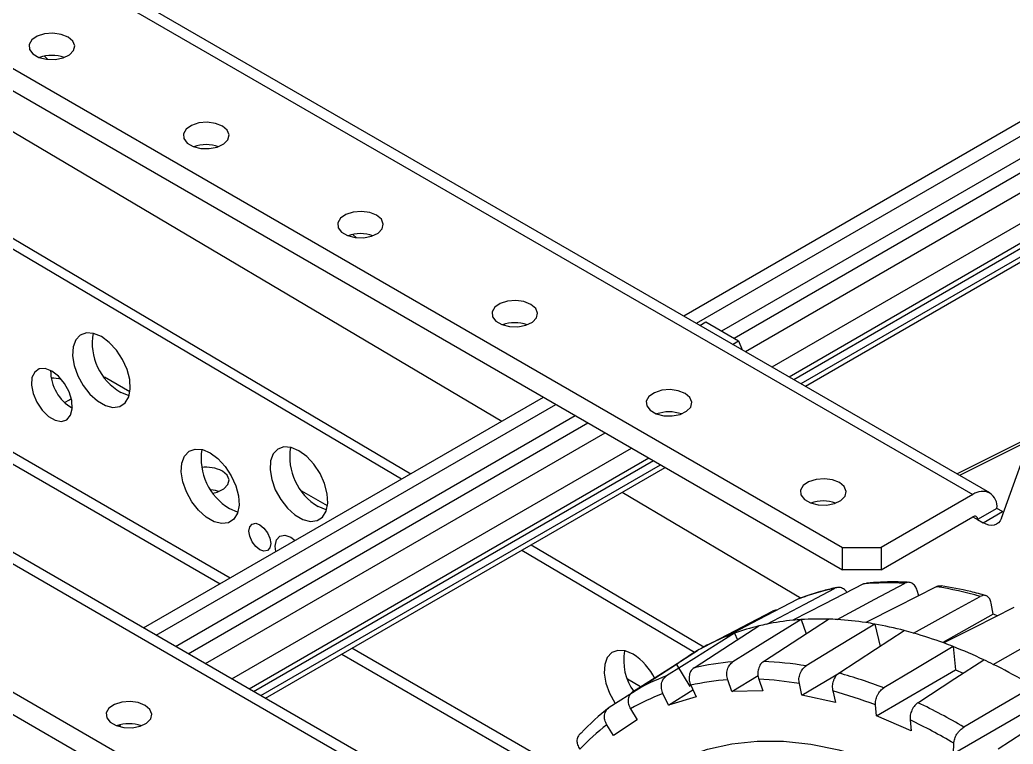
# Model space of a CAD drawing. Header units: inches. Extents: x 0 to 11, y 0 to 8.4.
# Drawn here: x 6.5073 to 6.8867, y 5.3446 to 5.6211 of the extents above; entities that cross this region are included whole.
import ezdxf

# ---------------------------------------------------------------- set-up
doc = ezdxf.new("R2010")
doc.units = ezdxf.units.IN
doc.header["$MEASUREMENT"] = 0

msp = doc.modelspace()

# ---------------------------------------------------------------- linework, layer by layer
at = {"color": 7, "linetype": 'Continuous', "lineweight": 25}
for p, q in [((7.711625982260929, 6.056880932750847), (6.760835716096055, 5.508001395323239)), ((7.716448307160246, 6.054097063842786), (6.765658040995373, 5.50521752641518)), ((7.723814002797607, 6.049844938260376), (6.775337162936999, 5.502300913411038)), ((7.728636327696925, 6.047061069352317), (6.780159487836317, 5.499517044502979)), ((7.731047490146583, 6.040846548765726), (6.784434158664017, 5.494378304404401)), ((7.734730337965263, 6.031354391325356), (6.794496922852781, 5.488569194288614)), ((7.737141500414922, 6.025139870738766), (6.801085019984748, 5.484765966768304)), ((7.734730337965265, 6.021709219060235), (6.802850792217397, 5.483746608156054)), ((7.731047490146583, 6.016469187202275), (6.8055478607688, 5.482189623622677)), ((7.728636327696925, 6.013038535523743), (6.807313633001449, 5.481170265010426)), ((6.877766198211293, 5.440498864829884), (6.165627259460583, 5.851607923468252)), ((6.161844490160669, 5.849424177233756), (6.87130838972969, 5.439859385844332)), ((5.805050289265672, 5.76829356582965), (7.675936981155074, 4.688253667897538)), ((5.805050289265672, 5.759787932372507), (7.675936981155074, 4.679748034440395)), ((7.605472245421931, 4.782284073149992), (5.959387781614672, 5.732548407160833)), ((5.955605012314756, 5.730364660926336), (7.601689476122015, 4.780100326915495)), ((6.312487131933239, 5.713475544513005), (6.821516287221136, 5.419619268072056)), ((6.333841001852986, 5.692642584345753), (6.821516287221136, 5.411113634614917)), ((6.34884709066071, 5.670467131036347), (6.691407178553739, 5.467943270409151)), ((6.379032606083777, 5.611959318877305), (6.656608616487476, 5.447854488130045)), ((6.37672916757058, 5.609238126800856), (6.653114376230994, 5.445837306166903)), ((6.516673756103355, 5.607235295679823), (6.518045930026557, 5.605986119648188)), ((6.634524886301088, 5.539201286361246), (6.635897060224878, 5.53795211032914)), ((6.587594967832068, 5.408013756795076), (6.407158108582102, 5.512177738447401)), ((6.407658929444883, 5.507519414205889), (6.583810713966986, 5.405829153539352)), ((6.766998123364664, 5.504443913330205), (6.769311549668931, 5.505779425908473)), ((6.769311549668931, 5.505779425908473), (6.781797143218953, 5.498571646173954)), ((6.779483716914686, 5.497236133595684), (6.781797143218953, 5.498571646173954)), ((6.781797143218953, 5.498571646173954), (6.783132583454235, 5.495129687779363)), ((6.549361711843781, 5.479069500629355), (6.539614244556669, 5.48469659371816)), ((6.882152354728977, 5.430829802962664), (6.900644225038667, 5.482170406389096)), ((6.554577082570272, 5.388952937354385), (6.707240491377775, 5.477083647344076)), ((6.559399407469588, 5.386169068446325), (6.712062816277094, 5.474299778436017)), ((6.566765103106948, 5.381916942863915), (6.719428511914454, 5.470047652853607)), ((6.571587428006266, 5.379133073955855), (6.724250836813772, 5.467263783945547)), ((6.578175525138231, 5.375329846435545), (6.730838933945739, 5.463460556425237)), ((6.893288289202741, 5.461747475757537), (6.865229729373545, 5.447736014242857)), ((6.892849435778494, 5.460529048457364), (6.866157864609656, 5.447200213175897)), ((6.588238289326994, 5.369520736319758), (6.740901698134501, 5.45765144630945)), ((6.594826386458959, 5.365717508799448), (6.747489795266468, 5.45384821878914)), ((6.596592158691609, 5.364698150187198), (6.749255567499117, 5.452828860176891)), ((6.599289227243011, 5.363141165653822), (6.751952636050519, 5.451271875643514)), ((6.601054999475659, 5.362121807041571), (6.753718408283167, 5.450252517031265)), ((6.624790196105764, 5.435525563523679), (6.615042728818649, 5.441152656612487)), ((6.737331450424786, 5.440792527621154), (6.805714518872962, 5.40036399110121)), ((6.87130838972969, 5.439859385844332), (6.83624767849586, 5.41961926807206)), ((6.880441852320012, 5.434585036079661), (6.873076156682656, 5.430332910497253)), ((6.875187952681644, 5.429113796616601), (6.882553648319004, 5.433365922199011)), ((6.882553648319004, 5.433365922199011), (6.880441852320012, 5.434585036079661)), ((6.882553648319004, 5.433365922199011), (6.882981943784719, 5.433133063909529)), ((6.836247678495856, 5.411113634614913), (6.871308389729686, 5.431353752387187)), ((6.871308102394492, 5.431353586512111), (6.873076156682656, 5.430332910497253)), ((6.873076156682656, 5.430332910497253), (6.875187952681644, 5.429113796616601)), ((6.610742238521902, 5.42360429814566), (6.612431760883081, 5.422344746736266)), ((6.69903864810204, 5.418686563378905), (6.765023905383126, 5.379675629176853)), ((6.702532888358523, 5.420703745342049), (6.768521938453105, 5.381690568802786)), ((6.821516287221136, 5.419619268072056), (6.83624767849586, 5.41961926807206)), ((6.821516287221136, 5.411113634614917), (6.821516287221136, 5.419619268072056)), ((6.83624767849586, 5.41961926807206), (6.836247678495856, 5.411113634614913)), ((6.836247678495856, 5.411113634614913), (6.821516287221136, 5.411113634614917)), ((6.829529234956335, 5.405743676325673), (6.830819868494437, 5.406061928209208)), ((6.850589350490083, 5.401278949221789), (6.849994476906118, 5.403306636031952)), ((6.879026795506336, 5.394199478985197), (6.878304144739206, 5.398480147721902)), ((6.805713157630303, 5.39215142252829), (6.807623246894466, 5.386754765272426)), ((6.879026795506336, 5.394199478985197), (6.859794268358297, 5.383347445366304)), ((6.880702424220986, 5.393650097357265), (6.879026795506336, 5.394199478985197)), ((6.780196684892109, 5.386933255335585), (6.781377645791889, 5.384454090921589)), ((6.833841747220488, 5.390441956952785), (6.835819682236177, 5.381916219258359)), ((6.711620239340491, 5.336415491565226), (6.634072884737458, 5.381182626482264)), ((6.863727780701718, 5.381856799855555), (6.864637162172027, 5.373005591910233)), ((6.630288630872378, 5.37899802322654), (6.709585855604294, 5.333220709786325)), ((6.758067634118096, 5.374946006744301), (6.763147312948502, 5.366579530640629)), ((6.806017530514105, 5.363355745126389), (6.821180713833061, 5.372375702860805)), ((6.83450547288207, 5.355387851861479), (6.864637162172027, 5.373005591910233)), ((6.864637162172027, 5.373005591910233), (6.867614608286404, 5.371720386751542)), ((6.744378648063003, 5.366488619701443), (6.739351541874152, 5.369390706331615)), ((6.7792372450432, 5.364754152973062), (6.777673287022178, 5.369172870757812)), ((6.7792372450432, 5.364754152973062), (6.789252753155584, 5.370809661934801)), ((6.789528791038159, 5.369361157292036), (6.791092749059182, 5.364942439507285)), ((6.754978321891907, 5.359540585486705), (6.764364133288479, 5.365300283678583)), ((6.763527326311213, 5.367056973573909), (6.765596224414388, 5.362713782741318)), ((6.791092749059182, 5.364942439507285), (6.7792372450432, 5.364754152973062)), ((6.806017530514105, 5.363355745126389), (6.805006032648304, 5.367715729359388)), ((6.817738914667436, 5.364913384182157), (6.818750412533239, 5.360553399949159)), ((6.754978321891907, 5.359540585486705), (6.752909423788732, 5.363883776319296)), ((6.765596224414388, 5.362713782741318), (6.754978321891907, 5.359540585486705)), ((6.818750412533239, 5.360553399949159), (6.806017530514105, 5.363355745126389)), ((6.740524561834949, 5.358070844484081), (6.743035537598324, 5.353935146259337)), ((6.83450547288207, 5.355387851861479), (6.834077169022298, 5.359556626628065)), ((6.863835480433836, 5.341092573583238), (6.894106689786914, 5.358480517356865)), ((6.743035537598324, 5.353935146259337), (6.733977856164573, 5.347873454277202)), ((6.847728850727352, 5.349680022812949), (6.83450547288207, 5.355387851861479)), ((6.847300546867579, 5.353848797579536), (6.847728850727352, 5.34968002281295)), ((6.545820379991273, 5.351128181013117), (6.545496104012868, 5.351963968640709)), ((6.733977856164573, 5.347873454277202), (6.731466880401197, 5.352009152501944)), ((6.863835480433836, 5.341092573583238), (6.864003384376142, 5.344943472771632))]:
    msp.add_line(p, q, dxfattribs=at)
at = {"color": 7, "linetype": 'Continuous', "lineweight": 25, "flags": 128}
for points in [[(6.52570995042472, 5.614536704769728), (6.523057074881968, 5.615585787799984), (6.519926871352489, 5.616010796931569), (6.516742091167997, 5.615754332326205), (6.513932856539883, 5.614851030949964), (6.511878570171183, 5.613422888659073), (6.510856674819181, 5.61166278398353), (6.511005183113683, 5.60980842881284), (6.512304038186604, 5.608110264088143), (6.514577822463142, 5.606797636365364), (6.517519448777277, 5.606047823291988), (6.520731634195168, 5.605962091278428), (6.5237805552768, 5.606552018908178), (6.526254438335441, 5.607737933185933), (6.52781917175576, 5.609359669817108), (6.52826342961886, 5.611198204283308), (6.527527212438609, 5.613005232317204), (6.52570995042472, 5.614536704769728)], [(6.584635515523605, 5.580519700110445), (6.581982639980851, 5.581568783140701), (6.578852436451371, 5.581993792272288), (6.57566765626688, 5.581737327666922), (6.572858421638768, 5.580834026290681), (6.570804135270066, 5.579405883999791), (6.569782239918064, 5.577645779324247), (6.569930748212567, 5.575791424153557), (6.571229603285488, 5.574093259428861), (6.573503387562026, 5.572780631706082), (6.576445013876159, 5.572030818632705), (6.579657199294052, 5.571945086619146), (6.582706120375684, 5.572535014248895), (6.585180003434323, 5.573720928526651), (6.586744736854644, 5.575342665157826), (6.587188994717743, 5.577181199624026), (6.586452777537492, 5.578988227657921), (6.584635515523605, 5.580519700110445)], [(6.643561080622487, 5.546502695451167), (6.640908205079734, 5.547551778481425), (6.637778001550255, 5.547976787613009), (6.634593221365763, 5.547720323007644), (6.63178398673765, 5.546817021631404), (6.62972970036895, 5.545388879340514), (6.628707805016947, 5.54362877466497), (6.62885631331145, 5.54177441949428), (6.630155168384371, 5.540076254769582), (6.632428952660908, 5.538763627046804), (6.635370578975042, 5.538013813973428), (6.638582764392935, 5.537928081959869), (6.641631685474566, 5.538518009589617), (6.644105568533206, 5.539703923867374), (6.645670301953527, 5.541325660498548), (6.646114559816627, 5.543164194964749), (6.645378342636375, 5.544971222998644), (6.643561080622487, 5.546502695451167)], [(6.702486645721371, 5.512485690791896), (6.699833770178617, 5.513534773822153), (6.696703566649139, 5.513959782953736), (6.693518786464646, 5.513703318348372), (6.690709551836534, 5.512800016972132), (6.688655265467833, 5.511371874681242), (6.68763337011583, 5.509611770005698), (6.687781878410333, 5.507757414835008), (6.689080733483254, 5.506059250110311), (6.691354517759792, 5.504746622387533), (6.694296144073926, 5.503996809314156), (6.697508329491819, 5.503911077300597), (6.70055725057345, 5.504501004930345), (6.70303113363209, 5.505686919208101), (6.70459586705241, 5.507308655839276), (6.705040124915509, 5.509147190305478), (6.704303907735258, 5.510954218339371), (6.702486645721371, 5.512485690791896)], [(6.538456673193693, 5.500172941411246), (6.535475811843265, 5.501420638098154), (6.532716027342666, 5.50162956294538), (6.530382000283129, 5.500784220952768), (6.528646834774199, 5.498947307268732), (6.527639220103818, 5.496255057377894), (6.527433886442558, 5.492907143138435), (6.528046062448735, 5.489151864033806), (6.529430345828492, 5.48526773193594), (6.531484070616225, 5.481542815153812), (6.534054921439594, 5.478253373724793), (6.536952230053891, 5.47564337047148), (6.539961116333497, 5.473906377395201), (6.542858424947794, 5.473171219326208), (6.545429275771164, 5.473492419575355), (6.547483000558897, 5.474846156189555), (6.548867283938653, 5.477132028717067), (6.549479459944829, 5.480180504449697), (6.54927412628357, 5.483765491888202), (6.548266511613187, 5.487621108914496), (6.546531346104257, 5.491461402052013), (6.544197319044721, 5.495001554326914), (6.541437534544121, 5.497979008840089), (6.538456673193693, 5.500172941411246)], [(6.519522766089334, 5.4869812768399), (6.516978063827878, 5.487959948548928), (6.514709119541576, 5.487851858717775), (6.512961808550144, 5.486668720556833), (6.51192547911183, 5.484538745444119), (6.511712433601581, 5.481692749233066), (6.512345758806176, 5.478439139773323), (6.513756824112642, 5.475130496134803), (6.515792718700092, 5.472125361194638), (6.518232821799815, 5.469749387953066), (6.520812710378854, 5.468260049977838), (6.523252813478576, 5.467818740148025), (6.525288708066026, 5.468473281231319), (6.526699773372493, 5.47015274354509), (6.527333098577087, 5.472675131288101), (6.527120053066839, 5.475767104609519), (6.526083723628525, 5.479093600223055), (6.524336412637093, 5.482294140713088), (6.52206746835079, 5.485021897856019), (6.519522766089334, 5.4869812768399)], [(6.549029098387359, 5.477606162844422), (6.54880323018148, 5.477660469935315), (6.545822368831054, 5.478908166622222)], [(6.761412210820276, 5.478468686132615), (6.758759335277523, 5.479517769162872), (6.755629131748044, 5.479942778294456), (6.752444351563552, 5.479686313689093), (6.74963511693544, 5.478783012312851), (6.747580830566739, 5.477354870021961), (6.746558935214736, 5.475594765346417), (6.746707443509239, 5.473740410175727), (6.74800629858216, 5.47204224545103), (6.750280082858698, 5.470729617728253), (6.753221709172831, 5.469979804654876), (6.756433894590725, 5.469894072641317), (6.759482815672355, 5.470484000271065), (6.761956698730995, 5.471669914548821), (6.763521432151316, 5.473291651179996), (6.763965690014415, 5.475130185646197), (6.763229472834164, 5.476937213680091), (6.761412210820276, 5.478468686132615)], [(6.524359667449969, 5.475077325531385), (6.526254438335432, 5.476059668930775), (6.526932786313666, 5.476600306326495)], [(6.579983093540286, 5.455786728921118), (6.582963954890714, 5.453592796349961), (6.585723739391313, 5.450615341836784), (6.58805776645085, 5.447075189561883), (6.589792931959781, 5.443234896424366), (6.590800546630161, 5.439379279398072), (6.591005880291422, 5.435794291959566), (6.590393704285244, 5.432745816226938), (6.589009420905487, 5.430459943699426), (6.586955696117754, 5.429106207085225), (6.584384845294385, 5.428785006836078), (6.581487536680088, 5.429520164905071), (6.578478650400482, 5.431257157981351), (6.575581341786185, 5.433867161234663), (6.573010490962815, 5.437156602663683), (6.570956766175082, 5.440881519445812), (6.569572482795326, 5.444765651543678), (6.568960306789149, 5.448520930648306), (6.56916564045041, 5.451868844887765), (6.570173255120792, 5.454561094778604), (6.571908420629722, 5.456398008462639), (6.574242447689258, 5.45724335045525), (6.577002232189858, 5.457034425608025), (6.579983093540286, 5.455786728921118)], [(6.613885157455679, 5.456629004305566), (6.61090429610525, 5.457876700992474), (6.60814451160465, 5.458085625839698), (6.605810484545114, 5.457240283847087), (6.604075319036184, 5.455403370163052), (6.603067704365802, 5.452711120272213), (6.602862370704543, 5.449363206032755), (6.603474546710719, 5.445607926928126), (6.604858830090476, 5.44172379483026), (6.606912554878209, 5.437998878048131), (6.609483405701578, 5.434709436619113), (6.612380714315875, 5.432099433365799), (6.615389600595482, 5.43036244028952), (6.618286909209778, 5.429627282220527), (6.620857760033148, 5.429948482469675), (6.622911484820881, 5.431302219083875), (6.624295768200636, 5.433588091611387), (6.624907944206814, 5.436636567344017), (6.624702610545554, 5.440221554782522), (6.623694995875173, 5.444077171808815), (6.621959830366242, 5.447917464946332), (6.619625803306706, 5.451457617221234), (6.616866018806106, 5.45443507173441), (6.613885157455679, 5.456629004305566)], [(6.581042153448745, 5.440445424920294), (6.582706120375675, 5.440856749993741), (6.585180003434314, 5.442042664271498), (6.586744736854635, 5.443664400902673), (6.587188994717734, 5.445502935368873), (6.586452777537483, 5.447309963402769), (6.584635515523596, 5.448841435855291)], [(6.820337775919159, 5.444451681473333), (6.817684900376405, 5.445500764503589), (6.814554696846927, 5.445925773635174), (6.811369916662435, 5.445669309029809), (6.808560682034322, 5.444766007653569), (6.806506395665622, 5.443337865362679), (6.805484500313621, 5.441577760687134), (6.805633008608122, 5.439723405516445), (6.806931863681043, 5.438025240791748), (6.80920564795758, 5.43671261306897), (6.812147274271714, 5.435962799995593), (6.815359459689607, 5.435877067982035), (6.818408380771237, 5.436466995611783), (6.820882263829878, 5.437652909889538), (6.822446997250198, 5.439274646520714), (6.822891255113298, 5.441113180986914), (6.822155037933046, 5.442920209020809), (6.820337775919159, 5.444451681473333)], [(6.583169706992066, 5.441016833637487), (6.581982639980842, 5.441384885428406), (6.580176757228037, 5.441715753986969)], [(6.587348789177645, 5.434521954132104), (6.590329650528073, 5.433274257445196), (6.590555518733982, 5.433219950354295)], [(6.624457582649351, 5.434062225738741), (6.624231714443465, 5.434116532829637), (6.621250853093038, 5.435364229516544)], [(6.598957125502126, 5.428353588597616), (6.600542660951773, 5.427074086268245), (6.601886813002126, 5.425260992175378), (6.602784946688287, 5.423190333458915), (6.603100329298141, 5.421177349137866), (6.602784946688287, 5.419528497827367), (6.601886813002126, 5.418494802192566), (6.600542660951773, 5.418233633023385), (6.598957125502126, 5.418784750958329), (6.597371590052479, 5.4200642532877), (6.596027438002126, 5.421877347380567), (6.595129304315964, 5.423948006097031), (6.59481392170611, 5.425960990418077), (6.595129304315964, 5.427609841728577), (6.596027438002126, 5.428643537363379), (6.597371590052479, 5.42890470653256), (6.598957125502126, 5.428353588597616)], [(6.882152354728977, 5.430829802962664), (6.881699004583351, 5.429883920617248), (6.8810897443942, 5.429123268497953), (6.880339163168653, 5.428566060759239), (6.879465233909126, 5.428225639989076), (6.878488883241749, 5.42811015771473), (6.877433490318981, 5.428222379210797), (6.876324326995353, 5.428559617283472), (6.875187952681644, 5.429113796616601)], [(6.605064679816653, 5.418098806857454), (6.604820219229465, 5.420184477814374), (6.605271006106483, 5.422541235954181), (6.606554738521902, 5.424018731581524), (6.60847597985254, 5.424392029380674), (6.610742238521902, 5.42360429814566)], [(6.819502789102266, 5.392164343754919), (6.833856151448743, 5.399908017387701), (6.845134009270633, 5.405991507954679)], [(6.792577800226529, 5.390403291611236), (6.807042057766838, 5.398062752653682), (6.818407145204706, 5.404080077870579)], [(6.829529234956335, 5.405743676325673), (6.814421564587261, 5.397988949801191), (6.802551564793298, 5.391895128100175)], [(6.857302802455692, 5.404697810232715), (6.842245617917923, 5.397029859167568), (6.830415187851019, 5.391004216765506)], [(6.804431360427341, 5.399903365775822), (6.789291402804746, 5.392042995521219), (6.777396121986049, 5.385866194043134)], [(6.848620903855609, 5.386997370525461), (6.862868092463737, 5.394844461297918), (6.874062423135785, 5.401009231157333)], [(6.768664039390683, 5.381767722772662), (6.783240544085955, 5.389364734531057), (6.794693913178193, 5.395333018740909)], [(6.886908177131049, 5.396797545608952), (6.871918143015896, 5.389194865103905), (6.860140369072351, 5.383220529929236)], [(6.805713157630303, 5.39215142252829), (6.791104080621788, 5.383098965523134), (6.779625831046331, 5.375985520021924)], [(6.791315756209205, 5.376171176868844), (6.805248592106735, 5.385213795940872), (6.816196130163483, 5.392317910816274)], [(6.780196684892109, 5.386933255335585), (6.765699605240628, 5.377807187281412), (6.754309446513738, 5.370635918566411)], [(6.764779055035413, 5.373764797640928), (6.77867034630137, 5.382710839613917), (6.789585335121843, 5.389739086249039)], [(6.833841747220488, 5.390441956952785), (6.819123721163017, 5.381483673169506), (6.807559767071936, 5.37444423159752)], [(6.820114816415321, 5.371681025127495), (6.834106695114675, 5.380799957604337), (6.84510052224135, 5.387964043952927)], [(6.879047405304253, 5.375059367789823), (6.893196367664824, 5.383025937973839), (6.904313411583349, 5.389284631437876)], [(6.741478509641924, 5.378945240170617), (6.738497648291498, 5.380192936857524), (6.735737863790898, 5.380401861704748), (6.733403836731362, 5.379556519712137), (6.73166867122243, 5.377719606028101), (6.730661056552049, 5.375027356137264), (6.730455722890788, 5.371679441897804), (6.731067898896966, 5.367924162793177), (6.732452182276723, 5.36404003069531), (6.734505907064456, 5.360315113913181), (6.734713672816259, 5.360004724234704)], [(6.741311017130894, 5.364535004058902), (6.75517952424812, 5.373367139684898), (6.766076692658026, 5.380305926530731)], [(6.863727780701718, 5.381856799855555), (6.848907164265111, 5.373010390061325), (6.837262496079666, 5.366058884562045)], [(6.850301190782426, 5.360430773405417), (6.864367816468168, 5.369603436848635), (6.875420266028429, 5.376809775700443)], [(6.758067634118096, 5.374946006744301), (6.743682197148669, 5.365769126448422), (6.73237983900747, 5.358557972164177)], [(6.894463186069728, 5.366656806890695), (6.879549455080505, 5.357936572618111), (6.86783151567893, 5.35108426344198)], [(6.555172732974399, 5.359409169825115), (6.552519857431647, 5.360458252855372), (6.549389653902168, 5.360883261986958), (6.546204873717675, 5.360626797381593), (6.543395639089563, 5.359723496005351), (6.541341352720862, 5.358295353714461), (6.540319457368859, 5.356535249038918), (6.540467965663361, 5.354680893868228), (6.541766820736282, 5.352982729143531), (6.54404060501282, 5.351670101420753), (6.546982231326953, 5.350920288347376), (6.550194416744846, 5.350834556333817), (6.553243337826476, 5.351424483963565), (6.555717220885117, 5.352610398241321), (6.557281954305438, 5.354232134872495), (6.557726212168538, 5.356070669338696), (6.556989994988287, 5.357877697372591), (6.555172732974399, 5.359409169825115)], [(6.880957681600419, 5.342762254908283), (6.895112487307797, 5.351964434291244), (6.906234111452351, 5.359194022855387)], [(6.718706932536057, 5.294202791782694), (6.721462595914663, 5.30028721675531), (6.726382193898421, 5.309120111788102), (6.732026540662893, 5.31708879401484), (6.738365521175939, 5.324150747068011), (6.745365314233812, 5.330268292372559), (6.752988572911931, 5.335408790177391), (6.761194623826869, 5.339544813702562), (6.769939684146459, 5.342654295473022), (6.779177095190146, 5.344720645058134), (6.788857571373234, 5.345732837588812), (6.798929463166807, 5.345685472579952), (6.809339032670313, 5.344578802744373), (6.820030740326509, 5.342418732644473), (6.83094754124904, 5.339216787188839), (6.842031189581579, 5.334990050141871), (6.853222549264678, 5.329761072974511), (6.86446190955223, 5.323557754542382), (6.875689303594132, 5.316413192233326), (6.886844828385386, 5.308365505378524)]]:
    msp.add_lwpolyline(points, dxfattribs=at)
at = {"color": 7, "linetype": 'Continuous', "lineweight": 25}
for centre, radius, start, end in [((6.519522766089339, 5.593425925100674), 0.01410013832369255, 70.43682261706519, 109.5631773829348), ((6.578448331188222, 5.5594089204414), 0.01410013832368525, 70.43682261718445, 109.563177382819), ((6.637373896287105, 5.525391915782109), 0.01410013832369825, 70.43682261710788, 109.5631773828921), ((6.696299461385991, 5.491374911122796), 0.0141001383237369, 70.43682261726278, 109.563177382752), ((6.556776625309301, 5.497800136097896), 0.02183809162131669, 170.3124497231333, 239.893270265826), ((6.535296362718292, 5.487037186350797), 0.01623268323724843, 179.318794988768, 240.6758284785574), ((6.519569616670814, 5.470032837264684), 0.01430601630364505, 75.61389667113916, 91.1063258692443), ((6.75522502648489, 5.457357906463529), 0.01410013832372135, 70.43682261719077, 109.5631773827898), ((6.59892634109899, 5.453705934469059), 0.02240680276300265, 171.3167445594121, 238.8889754294851), ((6.632205109571277, 5.454256198992212), 0.02183809162130742, 170.3124497230964, 239.8932702658359), ((6.578470923990919, 5.436881489876709), 0.01345520332716572, 62.73177356144577, 97.72864487934335), ((6.874873808407418, 5.435488262372957), 0.005640827133452337, 350.7859630095818, 129.2032852356405), ((6.814150591583775, 5.423340901804271), 0.01410013832369921, 70.436822617423, 109.563177382569), ((6.871998470764088, 5.430507728489503), 0.001091772993573057, 350.7859630096303, 129.203285235807), ((6.839031097250657, 5.298859757527821), 0.1073054401446918, 86.7395885237509, 95.08017668371483), ((6.836432108991088, 5.318295674157202), 0.08765764792623627, 101.8663287935877, 111.411589514651), ((6.835091491120599, 5.263858101327236), 0.1425803841901279, 74.13771802072172, 81.03790693142763), ((6.81174131404961, 5.296370468100092), 0.09596568219694676, 95.4951093411358, 101.5189088951812), ((6.81232136344466, 5.291005508396528), 0.101361552521825, 93.73801523897143, 95.53107746313687), ((6.812664713349093, 5.284559758639535), 0.1078160018979662, 88.12299221181567, 93.69677299582571), ((6.812505654284568, 5.277176467155033), 0.1152005714421925, 86.51778457168521, 88.16420289369759), ((6.811903045539409, 5.26877733182079), 0.1236208348792952, 81.38759745269041, 86.47544870893388), ((6.810599003571683, 5.259516863691924), 0.1329721970100869, 79.9333289602117, 81.42957073888654), ((6.809232059710602, 5.306519617915072), 0.08549506461807073, 109.8533970516736, 111.861957231879), ((6.810063327659512, 5.304106545700441), 0.08804703390336338, 103.4490238299255, 109.8288944784292), ((6.810900445218212, 5.300780582680932), 0.09147649575435893, 101.5544406782986, 103.4744587281631), ((6.80869447179909, 5.24936454613177), 0.1433011559795708, 75.28253755804691, 79.89308739437898), ((6.805946569292384, 5.238481680939617), 0.1545251076154707, 73.96858282261074, 75.32224016872269), ((6.802503905619477, 5.226883528397558), 0.1666229875115391, 69.76267906459923, 73.9322077748749), ((6.808659862118512, 5.307905191856212), 0.08399606722376683, 111.8516579599697, 118.4351024971961), ((6.798143581155031, 5.214732173363188), 0.1795325263298911, 68.57362187002073, 69.79845957505624), ((6.757813918713009, 5.37648091030391), 0.01990177005329806, 169.0912055159583, 216.7553165771685), ((6.808581559430773, 5.308129315492494), 0.08376232375199415, 120.4938667730164, 127.0895570349022), ((6.808366012252087, 5.308475445522437), 0.08335469125137161, 118.4441309914453, 120.4869304207875), ((6.793065214581639, 5.202084656392253), 0.1931611291540427, 64.76359237357654, 68.54182905777293), ((6.728811967271858, 5.359085182711522), 0.02355553391225115, 26.69571799195858, 57.47068412788357), ((6.78629014253474, 5.280690977735922), 0.09552728844216787, 94.0003996505386, 103.0136185857911), ((6.78646160595693, 5.253251251500348), 0.1230157340638518, 80.12450117641521, 87.73854498534712), ((6.787068417707505, 5.189096677094781), 0.2074662779582805, 63.68254515970006, 64.79481013202219), ((6.777120715737454, 5.211586351825273), 0.1657672980803022, 68.72722550882413, 74.96766133065613), ((6.780404592954805, 5.175861370543835), 0.2222841571840446, 60.21488261437327, 63.65539506097061), ((6.783213049677712, 5.29215725669174), 0.083632043174248, 110.2186957236061, 120.0680647335455), ((6.784394717193112, 5.275891542494045), 0.093523172669641, 94.12135163234734, 102.8926666039863), ((6.784561602542812, 5.249024925599958), 0.1204387048228176, 80.2267354761177, 87.63631068564369), ((6.775415245282282, 5.208230620290138), 0.1622984334214782, 68.81104772721186, 74.88383911226984), ((6.781383090561234, 5.287118740015297), 0.08187564044467617, 110.3508111549034, 119.9359493022577), ((6.755144320541148, 5.160841233727131), 0.2211126733208783, 59.36034779132981, 64.50992988401694), ((6.785351012046298, 5.289596664137197), 0.08695750213697173, 127.5289074277728, 137.125370227122), ((6.753897846820824, 5.158545992275434), 0.2164884526612814, 59.4295290910567, 64.44074858428938), ((6.548985548638995, 5.338298390132196), 0.01410013834706771, 70.43682292610752, 109.5631770691198), ((6.783477513564031, 5.28461235438812), 0.08513186452788653, 127.657648253977, 136.9966294009022)]:
    msp.add_arc(centre, radius, start, end, dxfattribs=at)
for points, knots in [([(6.846907039279953, 5.406364131275919), (6.845035143250191, 5.406446612924661), (6.839524746678117, 5.406689418394231), (6.834197108262815, 5.406337428867444), (6.830679282456673, 5.406105011097261)], [0, 0, 0, 0, 0.3397025976765302, 1, 1, 1, 1]), ([(6.849994476906118, 5.403306636031952), (6.849764624140597, 5.40388370735771), (6.84930504351304, 5.405037536424919), (6.848056909908711, 5.406110483175762), (6.846590650983978, 5.406539280776163), (6.845620137049917, 5.406174317208883), (6.845134009270633, 5.405991507954679)], [0, 0, 0, 0, 0.2499136709341257, 0.4996915371566911, 0.749396857207946, 1, 1, 1, 1]), ([(6.819367605347421, 5.40441254398286), (6.817654788800478, 5.404027367070139), (6.812613404171989, 5.402893664239843), (6.807835486939951, 5.401164220284472), (6.804680872887105, 5.400022357012198)], [0, 0, 0, 0, 0.3397512138357011, 1, 1, 1, 1]), ([(6.823171293914075, 5.402480162306831), (6.823068756111599, 5.402660406166389), (6.822648777942494, 5.403398655712425), (6.821488062330164, 5.404169961551472), (6.819902679276173, 5.404624197550328), (6.818906252603831, 5.404261667954919), (6.818407145204706, 5.404080077870579)], [0, 0, 0, 0, 0.09711715593315752, 0.3977760821141476, 0.69834768408863, 1, 1, 1, 1]), ([(6.857302802455692, 5.404697810232715), (6.857815238556267, 5.404919811488507), (6.858487625583921, 5.40521110783619), (6.85913456702098, 5.405006589235379), (6.85928846481848, 5.404957937285745)], [0, 0, 0, 0, 0.7621147932658018, 1, 1, 1, 1]), ([(6.876363203525901, 5.401274378146494), (6.874392237447434, 5.401811449026009), (6.868590108443318, 5.403392478025614), (6.862896823613455, 5.404399464785961), (6.859137530817681, 5.40506438111928)], [0, 0, 0, 0, 0.3396970451827761, 1, 1, 1, 1]), ([(6.878304144739206, 5.398480147721902), (6.878152980076164, 5.39903960923189), (6.877850732893942, 5.400158228236847), (6.876803601380769, 5.401182442901025), (6.875482144472469, 5.401572917147926), (6.87453622940831, 5.401197351143401), (6.874062423135785, 5.401009231157333)], [0, 0, 0, 0, 0.2499136709341122, 0.4996915371567037, 0.7493968572079469, 1, 1, 1, 1]), ([(6.796334060310847, 5.395699405727526), (6.796307557773397, 5.395705238152997), (6.795721731664574, 5.395834161171224), (6.795195928867903, 5.395577790912388), (6.794693913178193, 5.395333018740909)], [0, 0, 0, 0, 0.04523959764014686, 1, 1, 1, 1]), ([(6.777673287022178, 5.369172870757812), (6.777511617371647, 5.369812440902289), (6.777188386699531, 5.371091151451768), (6.777430685851051, 5.3728245422633), (6.777907397804291, 5.374058554037805), (6.778546924663717, 5.375136519383349), (6.779203122156819, 5.375652886789875), (6.779625831046331, 5.375985520021924)], [0, 0, 0, 0, 0.2498545218868255, 0.4995411617170982, 0.6366718540727637, 0.76595150285056, 1, 1, 1, 1]), ([(6.791315756209205, 5.376171176868844), (6.790927342492727, 5.375852526900579), (6.790312718640766, 5.375348296842231), (6.789701405720107, 5.374278778287789), (6.789247807736394, 5.373026571298385), (6.789036842315459, 5.371277337631542), (6.789364817697252, 5.369999846808952), (6.789528791038159, 5.369361157292036)], [0, 0, 0, 0, 0.2258044893252514, 0.3573118536553198, 0.5009271414554844, 0.750485406788475, 1, 1, 1, 1]), ([(6.764779055035413, 5.373764797640928), (6.764398014742389, 5.373449940391938), (6.763795058557509, 5.372951711912934), (6.763248701352115, 5.371897066131337), (6.762886334642752, 5.370663149854444), (6.762827186798821, 5.368941039919365), (6.763293960088982, 5.367684959050647), (6.763527326311213, 5.367056973573909)], [0, 0, 0, 0, 0.2258044893432928, 0.357311853668828, 0.500927141455382, 0.750485406788432, 1, 1, 1, 1]), ([(6.805006032648304, 5.367715729359388), (6.804920614574995, 5.368346887444318), (6.804749835822423, 5.369608779526928), (6.805159675550469, 5.371320461544799), (6.805738303933349, 5.372539246744746), (6.806453921188445, 5.373604487918807), (6.807126503451505, 5.374115225185411), (6.807559767071936, 5.37444423159752)], [0, 0, 0, 0, 0.249854521887055, 0.4995411617175695, 0.6366718540076132, 0.7659515027636028, 1, 1, 1, 1]), ([(6.820114816415321, 5.371681025127495), (6.819717930872575, 5.371360817354909), (6.819089901248759, 5.370854122236791), (6.818406744131289, 5.3697875282591), (6.817852630622191, 5.368541762171994), (6.817474896047214, 5.366806222535149), (6.817650913594923, 5.365544293490821), (6.817738914667436, 5.364913384182158)], [0, 0, 0, 0, 0.2258044907773079, 0.3573118547432322, 0.5009271414487709, 0.7504854067851247, 1, 1, 1, 1]), ([(6.752909423788732, 5.363883776319296), (6.75267801542317, 5.364513249521567), (6.752215354179775, 5.365771772970959), (6.752303937793843, 5.367486435469731), (6.752686839314864, 5.368711220299325), (6.75325612376343, 5.36978375003642), (6.7538967611341, 5.370302044173959), (6.754309446513738, 5.370635918566411)], [0, 0, 0, 0, 0.2498545218869268, 0.499541161717292, 0.6366718540466003, 0.7659515028156334, 1, 1, 1, 1]), ([(6.741311017130894, 5.364535004058902), (6.740936027821011, 5.364226059204332), (6.740342646682572, 5.363737186469323), (6.739852383065116, 5.36271475890855), (6.739569191362425, 5.361523309204955), (6.739642296617455, 5.359868316622364), (6.74023049058605, 5.358669966909043), (6.740524561834949, 5.358070844484081)], [0, 0, 0, 0, 0.225804490843019, 0.3573118547924686, 0.5009271414484604, 0.7504854067849485, 1, 1, 1, 1]), ([(6.834077169022298, 5.359556626628065), (6.834072198522812, 5.360161119247867), (6.834062260863615, 5.361369698317259), (6.834648375571701, 5.363019894046176), (6.8353339297028, 5.364199461804303), (6.836129173370443, 5.36523420564424), (6.83681846720779, 5.365735780430669), (6.837262496079666, 5.366058884562046)], [0, 0, 0, 0, 0.2498545218870686, 0.4995411617175879, 0.6366718540071791, 0.7659515027630143, 1, 1, 1, 1]), ([(6.850301190782426, 5.360430773405417), (6.849894992430211, 5.360111290083613), (6.849252226262895, 5.359605741330996), (6.848492519412596, 5.358559780422416), (6.84783166023313, 5.357344991139819), (6.847277272121875, 5.355663547199916), (6.847292789071624, 5.354453678829212), (6.847300546867579, 5.353848797579536)], [0, 0, 0, 0, 0.2258044893721264, 0.3573118536904257, 0.5009271414552371, 0.7504854067883284, 1, 1, 1, 1]), ([(6.731466880401197, 5.352009152501944), (6.731174365158362, 5.352610326550733), (6.730589531219305, 5.353812270707905), (6.730542894903921, 5.355468336835875), (6.73084294237151, 5.35665972155514), (6.731349966672585, 5.357708821062992), (6.731976341355844, 5.358225279981276), (6.73237983900747, 5.358557972164177)], [0, 0, 0, 0, 0.249854521890022, 0.4995411617234884, 0.6366718531902761, 0.7659515016726288, 1, 1, 1, 1]), ([(6.864003384376142, 5.344943472771632), (6.864080613088255, 5.345503856737396), (6.864235018621025, 5.346624248136164), (6.865000786687895, 5.34817504831295), (6.865795027003506, 5.349292599366853), (6.866671013693129, 5.350279999354895), (6.867376838134406, 5.350769157716408), (6.86783151567893, 5.35108426344198)], [0, 0, 0, 0, 0.2498545218832404, 0.4995411617099286, 0.6366718550685302, 0.7659515041796701, 0.9999999999999999, 0.9999999999999999, 0.9999999999999999, 0.9999999999999999]), ([(6.721624706951974, 5.348762238730254), (6.721254262334616, 5.348461146306037), (6.720668072693054, 5.347984699215273), (6.720223336155726, 5.347010856392756), (6.720004857494551, 5.345884758790134), (6.720186632927453, 5.344334837846946), (6.720875181038642, 5.343228786358579), (6.721219424968017, 5.342675809007745)], [0, 0, 0, 0, 0.2258044901152272, 0.3573118542471866, 0.5009271414518303, 0.7504854067866519, 1, 1, 1, 1])]:
    msp.add_open_spline(points, degree=3, knots=knots, dxfattribs=at)

doc.saveas('drawing.dxf')
